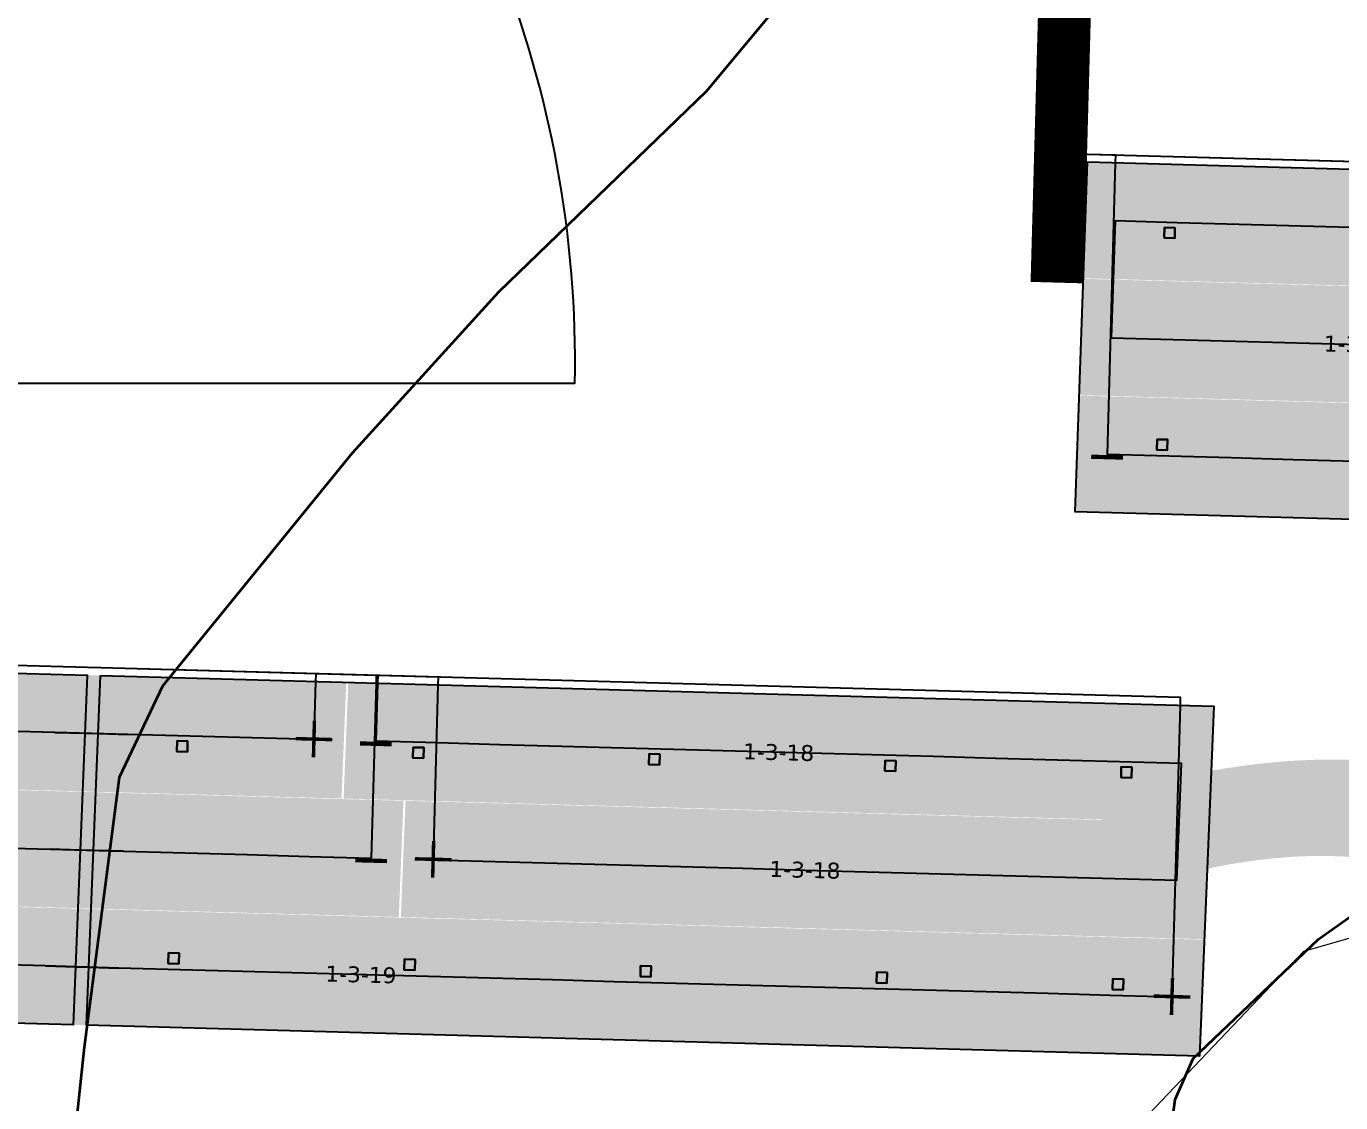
# Model space of a CAD drawing. Header units: metres. Extents: x 1477905 to 1478744, y 4202276 to 4202610.
# Drawn here: x 1478054.35 to 1478079.2, y 4202380.25 to 4202400.6 of the extents above; entities that cross this region are included whole.
import ezdxf

# ---------------------------------------------------------------- set-up
doc = ezdxf.new("R2010")
doc.units = ezdxf.units.M
doc.layers.add('Nouveau Terrain - CN - Courbes', color=22, linetype='Continuous', lineweight=0)
for name, color, linetype in [('PVcase DC Extensions', 170, 'Continuous'), ('PVcase Device Coloring', 7, 'Continuous'), ('PVcase Polarity Symbols', 7, 'Continuous'), ('PVcase Poles', 7, 'Continuous'), ('PVcase PV Modules (full frames)', 142, 'Continuous'), ('PVcase PV Modules (optimised)', 142, 'Continuous'), ('PVcase String Cables', 150, 'Continuous'), ('PVcase Stringing Numbers', 7, 'Continuous'), ('PVcase Strings', 92, 'Continuous'), ('PVcase Trenches', 7, 'Continuous'), ('PVCasePVAreaInfoNumbers', 1, 'Continuous')]:
    doc.layers.add(name, color=color, linetype=linetype)
doc.layers.add('PVcase Offsets', color=240, linetype='Continuous', plot=False)
doc.styles.get("Standard").update_dxf_attribs({"font": 'verdana.ttf'})
doc.styles.add('UBS-Style de texte', font='verdana.ttf')

# ---------------------------------------------------------------- blocks, each defined once
blk = doc.blocks.new('3P18@15DEG F FX ID2 PVBlock')
at = {"layer": 'PVcase PV Modules (optimised)', "color": 0}
blk.add_polyline3d([(0, 0, 1.773945735132677), (21.06698842950539, -0.5810537936249747, 1.773945735132684), (20.88445742833418, -7.198992669318526, 7.019385073192552e-15), (-0.182531001171211, -6.617938875693552, 0)], close=True, dxfattribs=at)

msp = doc.modelspace()

# ---------------------------------------------------------------- hatches: boundary and pattern name
at = {"layer": 'PVcase Device Coloring', "true_color": 0x1eec00, "transparency": 33554582}
for points in [[(1478074.40719804, 4202398.035728073), (1478074.330587346, 4202395.836625276), (1478095.389864826, 4202395.25578416), (1478095.46647552, 4202397.454886957)], [(1478074.330251039, 4202395.82697162), (1478074.253640345, 4202393.627868824), (1478084.763793633, 4202393.337985699), (1478084.840404326, 4202395.537088496)], [(1478074.253304038, 4202393.618215168), (1478074.176693344, 4202391.419112371), (1478095.235970824, 4202390.838271256), (1478095.312581518, 4202393.037374052)], [(1478044.998764438, 4202388.622461096), (1478044.910192916, 4202386.423688195), (1478060.309372392, 4202385.998959634), (1478060.397943914, 4202388.197732535)], [(1478060.436885365, 4202388.196658482), (1478060.348313842, 4202385.99788558), (1478076.706718472, 4202385.546700396), (1478076.795289995, 4202387.745473297)], [(1478044.910123368, 4202386.414027181), (1478044.821551846, 4202384.215254279), (1478061.391651062, 4202383.758230292), (1478061.480222585, 4202385.957003194)], [(1478061.519164035, 4202385.955929141), (1478061.430592512, 4202383.757156239), (1478076.617758137, 4202383.338275285), (1478076.706329659, 4202385.537048187)], [(1478044.821482298, 4202384.205593265), (1478044.732910775, 4202382.006820363), (1478076.528797802, 4202381.129850176), (1478076.617369324, 4202383.328623078)]]:
    msp.add_hatch(color=3, dxfattribs=at).paths.add_polyline_path(points, flags=0)

# ---------------------------------------------------------------- linework, layer by layer
at = {"layer": 'Nouveau Terrain - CN - Courbes', "linetype": 'Continuous', "lineweight": 35}
for points in [[(1478053.090249221, 4202359.115117491, 81), (1478055.453788183, 4202381.2985303, 81), (1478056.113985512, 4202386.402569309, 81), (1478056.929462255, 4202388.131394139, 81), (1478060.515805505, 4202392.535457429, 81), (1478063.285679355, 4202395.583507357, 81), (1478067.215775967, 4202399.379598911, 81), (1478069.47681863, 4202402.10747946, 81), (1478070.730212146, 4202404.508244836, 81), (1478074.968365259, 4202415.121525658, 81), (1478077.534070068, 4202421.080450268, 81), (1478077.978338866, 4202422.56100286, 81), (1478078.824367723, 4202423.516406053, 81), (1478080.207088451, 4202423.977067111, 81)], [(1478072.759575653, 4202356.321380529, 80), (1478076.064746674, 4202380.308168492, 80), (1478076.405515939, 4202381.08313229, 80), (1478078.777487267, 4202383.337781845, 80), (1478083.669936653, 4202386.807678134, 80), (1478092.185811322, 4202392.114146891, 80), (1478097.056711035, 4202395.89032151, 80), (1478101.833551804, 4202400.381834346, 80), (1478104.129378942, 4202401.867545026, 80), (1478105.497170274, 4202402.403294289, 80), (1478106.725452952, 4202402.549279671, 80), (1478107.304717128, 4202402.524831392, 80), (1478108.323736828, 4202402.086170956, 80), (1478109.203247873, 4202401.257746642, 80), (1478113.089955006, 4202394.656081598, 80), (1478114.871404841, 4202391.113305584, 80)]]:
    msp.add_polyline3d(points, dxfattribs=at)
at = {"layer": 'PVcase DC Extensions'}
for points in [[(1478054.890777948, 4202387.249019129, 83.51971429459137), (1478055.456941133, 4202387.233403642, 83.49317367699834), (1478055.707643581, 4202387.226488956, 83.47881296719376), (1478056.273792358, 4202387.210873867, 83.4519665428872)], [(1478056.184832023, 4202385.002448757, 82.86045272750029), (1478055.618683245, 4202385.018063847, 82.88729915205778), (1478055.368300063, 4202385.024969727, 82.9016448089159), (1478054.802136878, 4202385.040585213, 82.92818542638287)], [(1478054.713495807, 4202382.832151297, 82.33665655814377), (1478055.279658993, 4202382.81653581, 82.31011594034251), (1478055.52972291, 4202382.809638736, 82.29578533640888), (1478056.095871688, 4202382.794023648, 82.26893891235473)]]:
    msp.add_polyline3d(points, dxfattribs=at)
at = {"layer": 'PVcase Offsets'}
msp.add_lwpolyline([(1478023.138419937, 4202393.853370821), (1478064.721241014, 4202393.853370821, 0.4195997681527879), (1478044.102482929, 4202414.85409357, 0.4244400000371495)], format="xyb", close=True, dxfattribs=at)
at = {"layer": 'PVcase Offsets', "lineweight": 0}
msp.add_lwpolyline([(1478068.124591586, 4202372.194363791), (1478078.497484493, 4202383.11104092), (1478087.229490812, 4202385.621294711), (1478091.002859325, 4202386.9718127), (1478096.699566307, 4202392.11494523), (1478104.139780224, 4202396.00784885), (1478111.564858528, 4202395.29756908), (1478119.368391205, 4202388.48499619)], dxfattribs=at)
at = {"layer": 'PVcase Poles'}
for points in [[(1478075.858162446, 4202396.599177781, 79.60783347873159), (1478075.863676598, 4202396.799101753, 79.60783347873159), (1478075.863676598, 4202396.799101753, 82.88182089935084), (1478075.858162446, 4202396.599177781, 82.8282114384886), (1478075.858162446, 4202396.599177781, 79.60783347873159), (1478076.058086416, 4202396.593663629, 79.60783347873159), (1478076.058086416, 4202396.593663629, 82.82279870125231), (1478075.858162446, 4202396.599177781, 82.8282114384886), (1478076.058086416, 4202396.593663629, 82.82279870125231), (1478076.063600569, 4202396.793587601, 82.87640816211456), (1478076.063600569, 4202396.793587601, 79.60783347873159), (1478076.058086416, 4202396.593663629, 79.60783347873159), (1478076.063600569, 4202396.793587601, 79.60783347873159), (1478075.863676598, 4202396.799101753, 79.60783347873159), (1478076.063600569, 4202396.793587601, 79.60783347873159), (1478076.063600569, 4202396.793587601, 82.87640816211456), (1478075.863676598, 4202396.799101753, 82.88182089935084)], [(1478075.718511282, 4202392.59050419, 79.46255977381607), (1478075.724025434, 4202392.790428162, 79.46255977381607), (1478075.724025434, 4202392.790428162, 81.80747006680606), (1478075.718511282, 4202392.59050419, 81.75386060594381), (1478075.718511282, 4202392.59050419, 79.46255977381607), (1478075.918435253, 4202392.584990038, 79.46255977381607), (1478075.918435253, 4202392.584990038, 81.74844786870753), (1478075.718511282, 4202392.59050419, 81.75386060594381), (1478075.918435253, 4202392.584990038, 81.74844786870753), (1478075.923949405, 4202392.784914009, 81.80205732956978), (1478075.923949405, 4202392.784914009, 79.46255977381607), (1478075.918435253, 4202392.584990038, 79.46255977381607), (1478075.923949405, 4202392.784914009, 79.46255977381607), (1478075.724025434, 4202392.790428162, 79.46255977381607), (1478075.923949405, 4202392.784914009, 79.46255977381607), (1478075.923949405, 4202392.784914009, 81.80205732956978), (1478075.724025434, 4202392.790428162, 81.80747006680606)], [(1478057.194640551, 4202386.889552748, 79.95479975872783), (1478057.200154703, 4202387.089476719, 79.95479975872783), (1478057.200154703, 4202387.089476719, 83.38221258539156), (1478057.194640551, 4202386.889552748, 83.32856257528526), (1478057.194640551, 4202386.889552748, 79.95479975872783), (1478057.394564522, 4202386.884038595, 79.95479975872783), (1478057.394564522, 4202386.884038595, 83.3190823044159), (1478057.194640551, 4202386.889552748, 83.32856257528526), (1478057.394564522, 4202386.884038595, 83.3190823044159), (1478057.400078674, 4202387.083962567, 83.37273231452221), (1478057.400078674, 4202387.083962567, 79.95479975872783), (1478057.394564522, 4202386.884038595, 79.95479975872783), (1478057.400078674, 4202387.083962567, 79.95479975872783), (1478057.200154703, 4202387.089476719, 79.95479975872783), (1478057.400078674, 4202387.083962567, 79.95479975872783), (1478057.400078674, 4202387.083962567, 83.37273231452221), (1478057.200154703, 4202387.089476719, 83.38221258539156)], [(1478061.656931358, 4202386.766477208, 79.75078987248622), (1478061.662445511, 4202386.966401179, 79.75078987248622), (1478061.662445511, 4202386.966401179, 83.17061351989848), (1478061.656931358, 4202386.766477208, 83.11696350979219), (1478061.656931358, 4202386.766477208, 79.75078987248622), (1478061.856855329, 4202386.760963055, 79.75078987248622), (1478061.856855329, 4202386.760963055, 83.10748323892282), (1478061.656931358, 4202386.766477208, 83.11696350979219), (1478061.856855329, 4202386.760963055, 83.10748323892282), (1478061.862369481, 4202386.960887027, 83.16113324902912), (1478061.862369481, 4202386.960887027, 79.75078987248622), (1478061.856855329, 4202386.760963055, 79.75078987248622), (1478061.862369481, 4202386.960887027, 79.75078987248622), (1478061.662445511, 4202386.966401179, 79.75078987248622), (1478061.862369481, 4202386.960887027, 79.75078987248622), (1478061.862369481, 4202386.960887027, 83.16113324902912), (1478061.662445511, 4202386.966401179, 83.17061351989848)], [(1478066.119222165, 4202386.643401666, 79.58007620666379), (1478066.124736317, 4202386.843325637, 79.58007620666379), (1478066.124736317, 4202386.843325637, 82.95901445391281), (1478066.119222165, 4202386.643401666, 82.90536444380652), (1478066.119222165, 4202386.643401666, 79.58007620666379), (1478066.319146136, 4202386.637887513, 79.58007620666379), (1478066.319146136, 4202386.637887513, 82.89588417293716), (1478066.119222165, 4202386.643401666, 82.90536444380652), (1478066.319146136, 4202386.637887513, 82.89588417293716), (1478066.324660288, 4202386.837811485, 82.94953418304345), (1478066.324660288, 4202386.837811485, 79.58007620666379), (1478066.319146136, 4202386.637887513, 79.58007620666379), (1478066.324660288, 4202386.837811485, 79.58007620666379), (1478066.124736317, 4202386.843325637, 79.58007620666379), (1478066.324660288, 4202386.837811485, 79.58007620666379), (1478066.324660288, 4202386.837811485, 82.94953418304345), (1478066.124736317, 4202386.843325637, 82.95901445391281)], [(1478070.581512972, 4202386.520326125, 79.40936254087416), (1478070.587027124, 4202386.720250096, 79.40936254087416), (1478070.587027124, 4202386.720250096, 82.7474153881781), (1478070.581512972, 4202386.520326125, 82.6937653780718), (1478070.581512972, 4202386.520326125, 79.40936254087416), (1478070.781436943, 4202386.514811972, 79.40936254087416), (1478070.781436943, 4202386.514811972, 82.68428510720246), (1478070.581512972, 4202386.520326125, 82.6937653780718), (1478070.781436943, 4202386.514811972, 82.68428510720246), (1478070.786951095, 4202386.714735944, 82.73793511730875), (1478070.786951095, 4202386.714735944, 79.40936254087416), (1478070.781436943, 4202386.514811972, 79.40936254087416), (1478070.786951095, 4202386.714735944, 79.40936254087416), (1478070.587027124, 4202386.720250096, 79.40936254087416), (1478070.786951095, 4202386.714735944, 79.40936254087416), (1478070.786951095, 4202386.714735944, 82.73793511730875), (1478070.587027124, 4202386.720250096, 82.7474153881781)], [(1478075.043803779, 4202386.397250583, 79.24520854697343), (1478075.049317932, 4202386.597174555, 79.24520854697343), (1478075.049317932, 4202386.597174555, 82.53581632243407), (1478075.043803779, 4202386.397250583, 82.48216631232778), (1478075.043803779, 4202386.397250583, 79.24520854697343), (1478075.24372775, 4202386.391736431, 79.24520854697343), (1478075.24372775, 4202386.391736431, 82.47268604145842), (1478075.043803779, 4202386.397250583, 82.48216631232778), (1478075.24372775, 4202386.391736431, 82.47268604145842), (1478075.249241902, 4202386.591660403, 82.52633605156473), (1478075.249241902, 4202386.591660403, 79.24520854697343), (1478075.24372775, 4202386.391736431, 79.24520854697343), (1478075.249241902, 4202386.591660403, 79.24520854697343), (1478075.049317932, 4202386.597174555, 79.24520854697343), (1478075.249241902, 4202386.591660403, 79.24520854697343), (1478075.249241902, 4202386.591660403, 82.52633605156473), (1478075.049317932, 4202386.597174555, 82.53581632243407)], [(1478057.033186378, 4202382.881480511, 79.92986359862311), (1478057.03870053, 4202383.081404483, 79.92986359862311), (1478057.03870053, 4202383.081404483, 82.30867375901359), (1478057.033186378, 4202382.881480511, 82.25502374890729), (1478057.033186378, 4202382.881480511, 79.92986359862311), (1478057.233110349, 4202382.875966359, 79.92986359862311), (1478057.233110349, 4202382.875966359, 82.24554347803794), (1478057.033186378, 4202382.881480511, 82.25502374890729), (1478057.233110349, 4202382.875966359, 82.24554347803794), (1478057.238624501, 4202383.075890331, 82.29919348814424), (1478057.238624501, 4202383.075890331, 79.92986359862311), (1478057.233110349, 4202382.875966359, 79.92986359862311), (1478057.238624501, 4202383.075890331, 79.92986359862311), (1478057.03870053, 4202383.081404483, 79.92986359862311), (1478057.238624501, 4202383.075890331, 79.92986359862311), (1478057.238624501, 4202383.075890331, 82.29919348814424), (1478057.03870053, 4202383.081404483, 82.30867375901359)], [(1478061.495477185, 4202382.75840497, 79.71383120074069), (1478061.500991337, 4202382.958328942, 79.71383120074069), (1478061.500991337, 4202382.958328942, 82.09707469327887), (1478061.495477185, 4202382.75840497, 82.04342468317257), (1478061.495477185, 4202382.75840497, 79.71383120074069), (1478061.695401156, 4202382.752890818, 79.71383120074069), (1478061.695401156, 4202382.752890818, 82.03394441230323), (1478061.495477185, 4202382.75840497, 82.04342468317257), (1478061.695401156, 4202382.752890818, 82.03394441230323), (1478061.700915308, 4202382.952814789, 82.08759442240952), (1478061.700915308, 4202382.952814789, 79.71383120074069), (1478061.695401156, 4202382.752890818, 79.71383120074069), (1478061.700915308, 4202382.952814789, 79.71383120074069), (1478061.500991337, 4202382.958328942, 79.71383120074069), (1478061.700915308, 4202382.952814789, 79.71383120074069), (1478061.700915308, 4202382.952814789, 82.08759442240952), (1478061.500991337, 4202382.958328942, 82.09707469327887)], [(1478065.957767992, 4202382.635329428, 79.4971146344917), (1478065.963282144, 4202382.8352534, 79.4971146344917), (1478065.963282144, 4202382.8352534, 81.88547562729322), (1478065.957767992, 4202382.635329428, 81.83182561718692), (1478065.957767992, 4202382.635329428, 79.4971146344917), (1478066.157691963, 4202382.629815276, 79.4971146344917), (1478066.157691963, 4202382.629815276, 81.82234534631756), (1478065.957767992, 4202382.635329428, 81.83182561718692), (1478066.157691963, 4202382.629815276, 81.82234534631756), (1478066.163206115, 4202382.829739247, 81.87599535642386), (1478066.163206115, 4202382.829739247, 79.4971146344917), (1478066.157691963, 4202382.629815276, 79.4971146344917), (1478066.163206115, 4202382.829739247, 79.4971146344917), (1478065.963282144, 4202382.8352534, 79.4971146344917), (1478066.163206115, 4202382.829739247, 79.4971146344917), (1478066.163206115, 4202382.829739247, 81.87599535642386), (1478065.963282144, 4202382.8352534, 81.88547562729322)], [(1478070.420058799, 4202382.512253888, 79.2878607233372), (1478070.425572951, 4202382.71217786, 79.2878607233372), (1478070.425572951, 4202382.71217786, 81.67387656180014), (1478070.420058799, 4202382.512253888, 81.62022655169383), (1478070.420058799, 4202382.512253888, 79.2878607233372), (1478070.61998277, 4202382.506739736, 79.2878607233372), (1478070.61998277, 4202382.506739736, 81.61074628082449), (1478070.420058799, 4202382.512253888, 81.62022655169383), (1478070.61998277, 4202382.506739736, 81.61074628082449), (1478070.625496922, 4202382.706663707, 81.66439629093078), (1478070.625496922, 4202382.706663707, 79.2878607233372), (1478070.61998277, 4202382.506739736, 79.2878607233372), (1478070.625496922, 4202382.706663707, 79.2878607233372), (1478070.425572951, 4202382.71217786, 79.2878607233372), (1478070.625496922, 4202382.706663707, 79.2878607233372), (1478070.625496922, 4202382.706663707, 81.66439629093078), (1478070.425572951, 4202382.71217786, 81.67387656180014)], [(1478074.882349606, 4202382.389178346, 79.10353782524508), (1478074.887863758, 4202382.589102318, 79.10353782524508), (1478074.887863758, 4202382.589102318, 81.46227749580515), (1478074.882349606, 4202382.389178346, 81.40862748569886), (1478074.882349606, 4202382.389178346, 79.10353782524508), (1478075.082273577, 4202382.383664194, 79.10353782524508), (1478075.082273577, 4202382.383664194, 81.39914721482951), (1478074.882349606, 4202382.389178346, 81.40862748569886), (1478075.082273577, 4202382.383664194, 81.39914721482951), (1478075.087787729, 4202382.583588165, 81.45279722493581), (1478075.087787729, 4202382.583588165, 79.10353782524508), (1478075.082273577, 4202382.383664194, 79.10353782524508), (1478075.087787729, 4202382.583588165, 79.10353782524508), (1478074.887863758, 4202382.589102318, 79.10353782524508), (1478075.087787729, 4202382.583588165, 79.10353782524508), (1478075.087787729, 4202382.583588165, 81.45279722493581), (1478074.887863758, 4202382.589102318, 81.46227749580515)]]:
    msp.add_polyline3d(points, dxfattribs=at)
at = {"layer": 'PVcase String Cables'}
for points in [[(1478037.195410902, 4202430.307583422, 84.62681235578178), (1478057.834999726, 4202429.738317852, 84.26303790116744), (1478058.096186516, 4202429.731113994, 84.2564141065225), (1478070.096960653, 4202429.400117694, 83.97016616530817), (1478070.096960653, 4202429.400117694, 80.4591301832442), (1478070.528354133, 4202426.650452793, 80.40358576166554), (1478070.959747614, 4202423.90078789, 80.37055921719893), (1478071.391141094, 4202421.151122988, 80.33242605580925), (1478071.822534574, 4202418.401458086, 80.29584630952006), (1478072.253928054, 4202415.651793184, 80.26132880122138), (1478072.685321535, 4202412.902128281, 80.22867790278737), (1478073.116715015, 4202410.152463379, 80.19528124522776), (1478073.548108495, 4202407.402798477, 80.13847567918903), (1478073.979501975, 4202404.653133575, 80.07009077437365), (1478073.979501975, 4202404.653133575, 82.60559552405475), (1478073.899846944, 4202401.765119384, 81.8310727014164), (1478073.899846944, 4202401.765119384, 80.01521419592589), (1478073.850716047, 4202399.983804024, 79.97141274884659), (1478073.801585149, 4202398.202488664, 79.92580659052747), (1478074.412420597, 4202398.185641061, 79.90885276505725), (1478074.412420597, 4202398.185641061, 83.24273089673724), (1478094.896061847, 4202397.620676719, 82.68815724178684), (1478094.891926232, 4202397.470733742, 82.68812781392786), (1478094.86159317, 4202396.370962459, 82.39322498112365)], [(1478037.195410902, 4202430.307583422, 84.62681235578178), (1478057.834999726, 4202429.738317852, 84.26303790116744), (1478058.096186516, 4202429.731113994, 84.2564141065225), (1478070.096960653, 4202429.400117694, 83.97016616530817), (1478070.096960653, 4202429.400117694, 80.4591301832442), (1478070.528354133, 4202426.650452793, 80.40358576166554), (1478070.959747614, 4202423.90078789, 80.37055921719893), (1478071.391141094, 4202421.151122988, 80.33242605580925), (1478071.822534574, 4202418.401458086, 80.29584630952006), (1478072.253928054, 4202415.651793184, 80.26132880122138), (1478072.685321535, 4202412.902128281, 80.22867790278737), (1478073.116715015, 4202410.152463379, 80.19528124522776), (1478073.548108495, 4202407.402798477, 80.13847567918903), (1478073.979501975, 4202404.653133575, 80.07009077437365), (1478073.979501975, 4202404.653133575, 82.60559552405475), (1478073.899846944, 4202401.765119384, 81.8310727014164), (1478073.899846944, 4202401.765119384, 80.01521419592589), (1478073.850716047, 4202399.983804024, 79.97141274884659), (1478073.801585149, 4202398.202488664, 79.92580659053348), (1478074.412420597, 4202398.185641062, 79.90885276507753), (1478074.412420597, 4202398.185641062, 83.24273089673812), (1478084.330923091, 4202397.912076407, 82.97419757725127), (1478084.326787477, 4202397.762133435, 82.97416814939666), (1478084.235521977, 4202394.453163997, 82.08687051269911)], [(1478037.195410902, 4202430.307583422, 84.62681235578178), (1478057.834999726, 4202429.738317852, 84.26303790116744), (1478058.096186516, 4202429.731113994, 84.2564141065225), (1478070.096960653, 4202429.400117694, 83.97016616530817), (1478070.096960653, 4202429.400117694, 80.4591301832442), (1478070.528354133, 4202426.650452793, 80.40358576166554), (1478070.959747614, 4202423.90078789, 80.37055921719893), (1478071.391141094, 4202421.151122988, 80.33242605580925), (1478071.822534574, 4202418.401458086, 80.29584630952006), (1478072.253928054, 4202415.651793184, 80.26132880122138), (1478072.685321535, 4202412.902128281, 80.22867790278737), (1478073.116715015, 4202410.152463379, 80.19528124522776), (1478073.548108495, 4202407.402798477, 80.13847567918903), (1478073.979501975, 4202404.653133575, 80.07009077437365), (1478073.979501975, 4202404.653133575, 82.60559552405475), (1478073.899846944, 4202401.765119384, 81.8310727014164), (1478073.899846944, 4202401.765119384, 80.01521419592589), (1478073.850716047, 4202399.983804024, 79.97141274884659), (1478073.801585149, 4202398.202488664, 79.92580659052747), (1478074.412420597, 4202398.185641062, 79.90885276507753), (1478074.412420597, 4202398.185641062, 83.24273089673812), (1478085.503048002, 4202397.879747742, 82.94246349307686), (1478085.498912388, 4202397.729804769, 82.9424340652214), (1478085.407646887, 4202394.420835331, 82.05513642840536)], [(1478037.195410902, 4202430.307583422, 84.62681235578178), (1478057.834999726, 4202429.738317852, 84.26303790116744), (1478058.096186516, 4202429.731113994, 84.2564141065225), (1478070.096960653, 4202429.400117694, 83.97016616530817), (1478070.096960653, 4202429.400117694, 80.4591301832442), (1478070.528354133, 4202426.650452793, 80.40358576166554), (1478070.959747614, 4202423.90078789, 80.37055921719893), (1478071.391141094, 4202421.151122988, 80.33242605580925), (1478071.822534574, 4202418.401458086, 80.29584630952006), (1478072.253928054, 4202415.651793184, 80.26132880122138), (1478072.685321535, 4202412.902128281, 80.22867790278737), (1478073.116715015, 4202410.152463379, 80.19528124522776), (1478073.548108495, 4202407.402798477, 80.13847567918903), (1478073.979501975, 4202404.653133575, 80.07009077437365), (1478073.979501975, 4202404.653133575, 82.60559552405475), (1478073.899846945, 4202401.765119384, 81.83107270140904), (1478073.899846945, 4202401.765119384, 80.01521419591616), (1478073.850716047, 4202399.983804024, 79.97141274883688), (1478073.80158515, 4202398.202488664, 79.92580659052147), (1478074.412420597, 4202398.185641061, 79.90885276505725), (1478074.412420597, 4202398.185641061, 83.24273089673724), (1478074.937909247, 4202398.171147429, 83.22850382852798), (1478074.933773633, 4202398.021204461, 83.2284744006706), (1478074.781575694, 4202392.50303687, 81.7487819600993)], [(1478013.113693978, 4202389.651948107, 85.31246195633274), (1478034.174015781, 4202389.071078188, 84.782310395174), (1478034.46318805, 4202389.063102457, 84.77414192529872), (1478055.507084217, 4202388.482685576, 83.78764543479475), (1478055.757967269, 4202388.475765909, 83.77327723067273), (1478059.821978052, 4202388.363675428, 83.58056435695502), (1478059.817842438, 4202388.213732456, 83.58047415045453), (1478059.787509375, 4202387.113961173, 83.285348258639)], [(1478013.113693978, 4202389.651948107, 85.31246195633274), (1478034.174015781, 4202389.071078188, 84.782310395174), (1478034.46318805, 4202389.063102457, 84.77414192529872), (1478055.507084217, 4202388.482685577, 83.7876454347965), (1478055.757967269, 4202388.475765909, 83.77327723067273), (1478060.96518916, 4202388.332144241, 83.52635399440028), (1478060.961053546, 4202388.182201269, 83.5262637878998), (1478060.869788046, 4202384.873231832, 82.6382950151624)], [(1478013.113693978, 4202389.651948107, 85.31246195633274), (1478034.174015781, 4202389.071078189, 84.7823103951748), (1478034.46318805, 4202389.063102457, 84.77414192529872), (1478055.507084217, 4202388.482685578, 83.78764543479825), (1478055.757967269, 4202388.475765911, 83.77327723067629), (1478062.136428166, 4202388.299840011, 83.47081456631237), (1478062.132292552, 4202388.149897038, 83.4707243598101), (1478062.041027051, 4202384.840927601, 82.58275558708374)], [(1478013.113693978, 4202389.651948106, 85.31246195633193), (1478034.174015781, 4202389.071078188, 84.782310395174), (1478034.46318805, 4202389.063102456, 84.77414192529696), (1478055.507084217, 4202388.482685576, 83.78764543479475), (1478055.757967269, 4202388.475765909, 83.77327723067273), (1478060.993217057, 4202388.331371197, 83.52502492887638), (1478060.989081443, 4202388.181428225, 83.52493472237589), (1478060.958748381, 4202387.081656942, 83.22980883054932)], [(1478013.113693978, 4202389.651948106, 85.31246195633112), (1478034.174015782, 4202389.071078189, 84.78231039516895), (1478034.46318805, 4202389.063102458, 84.77414192530047), (1478055.507084217, 4202388.482685581, 83.78764543480351), (1478055.757967269, 4202388.475765914, 83.77327723068161), (1478076.163268338, 4202387.912962285, 82.80567049483327), (1478076.159132723, 4202387.763019307, 82.80558028833137), (1478076.006934785, 4202382.244851716, 81.3247686349245)]]:
    msp.add_polyline3d(points, dxfattribs=at)
at = {"layer": 'PVcase Strings'}
for points in [[(1478079.623969337, 4202396.791235112), (1478078.451844426, 4202396.823563778), (1478077.279719516, 4202396.855892443), (1478076.107594606, 4202396.888221109), (1478074.935469695, 4202396.920549775), (1478074.858522695, 4202394.711793322), (1478076.030647605, 4202394.679464657), (1478077.202772515, 4202394.647135991), (1478078.374897425, 4202394.614807325), (1478079.547022336, 4202394.582478659)], [(1478079.470075335, 4202392.373722207), (1478078.297950425, 4202392.406050873), (1478077.125825515, 4202392.438379538), (1478075.953700604, 4202392.470708204), (1478074.781575694, 4202392.50303687)], [(1478059.787509375, 4202387.113961173), (1478058.61627037, 4202387.146265405), (1478057.445031364, 4202387.178569636), (1478056.273792358, 4202387.210873867), (1478054.890777948, 4202387.249019129), (1478053.719509136, 4202387.281324183)], [(1478062.041027051, 4202384.840927601), (1478063.212266057, 4202384.80862337), (1478064.383505063, 4202384.776319138), (1478065.554744069, 4202384.744014907), (1478066.725983074, 4202384.711710676), (1478067.89722208, 4202384.679406445), (1478069.068461086, 4202384.647102213), (1478070.239700092, 4202384.614797981), (1478071.410939097, 4202384.58249375), (1478072.582178103, 4202384.550189519), (1478073.753417109, 4202384.517885287), (1478074.924656115, 4202384.485581056), (1478076.09589512, 4202384.453276825), (1478076.184855456, 4202386.661701935), (1478075.01361645, 4202386.694006166), (1478073.842377444, 4202386.726310397), (1478072.671138439, 4202386.75861463), (1478071.499899433, 4202386.790918861), (1478070.328660427, 4202386.823223092), (1478069.157421421, 4202386.855527323), (1478067.986182416, 4202386.887831555), (1478066.81494341, 4202386.920135786), (1478065.643704404, 4202386.952440017), (1478064.472465398, 4202386.984744248), (1478063.301226393, 4202387.01704848), (1478062.129987387, 4202387.049352711), (1478060.958748381, 4202387.081656942)], [(1478053.630868066, 4202385.072890267), (1478054.802136878, 4202385.040585213), (1478056.184832023, 4202385.002448757), (1478057.356071028, 4202384.970144526), (1478058.527310034, 4202384.937840295), (1478059.69854904, 4202384.905536063), (1478060.869788046, 4202384.873231832)], [(1478076.006934785, 4202382.244851716), (1478074.83569578, 4202382.277155947), (1478073.664456774, 4202382.309460178), (1478072.493217768, 4202382.34176441), (1478071.321978762, 4202382.374068641), (1478070.150739757, 4202382.406372872), (1478068.979500751, 4202382.438677103), (1478067.808261745, 4202382.470981335), (1478066.637022739, 4202382.503285566), (1478065.465783734, 4202382.535589797), (1478064.294544728, 4202382.567894028), (1478063.123305722, 4202382.600198261), (1478061.952066716, 4202382.632502492), (1478060.780827711, 4202382.664806723), (1478059.609588705, 4202382.697110954), (1478058.438349699, 4202382.729415186), (1478057.267110693, 4202382.761719417), (1478056.095871688, 4202382.794023648), (1478054.713495807, 4202382.832151297), (1478053.542226996, 4202382.864456351)]]:
    msp.add_lwpolyline(points, dxfattribs=at)
at = {"layer": 'PVcase Trenches', "color": 1, "const_width": 1}
msp.add_lwpolyline([(1478073.834109053, 4202395.754661437), (1478074.079717211, 4202404.659558468), (1478070.066065182, 4202430.242230949)], dxfattribs=at)

# ---------------------------------------------------------------- block references
at = {"layer": 'PVcase PV Modules (full frames)', "extrusion": (0.02704349581927321, -0.0007458933150911104, 0.9996339795030158), "rotation": 271.5798884593579}
msp.add_blockref('3P18@15DEG F FX ID2 PVBlock', (4241552.148821917, -1361148.567049252, 36919.19676604921), dxfattribs=at)
at = {"layer": 'PVcase PV Modules (full frames)', "extrusion": (0.04679105471465084, -0.001290555597950739, 0.9989038650765845), "rotation": 271.5798884593579}
msp.add_blockref('3P18@15DEG F FX ID2 PVBlock', (4241541.928320452, -1360113.05134099, 63818.28189124612), dxfattribs=at)
at = {"layer": 'PVcase PV Modules (full frames)', "extrusion": (0.04733019182420514, -0.001305425671280811, 0.9988784454605579), "rotation": 271.5798884593579}
msp.add_blockref('3P18@15DEG F FX ID2 PVBlock', (4241541.92832045, -1360099.720379918, 64552.66203959315), dxfattribs=at)

# ---------------------------------------------------------------- texts
at = {"layer": 'PVcase Polarity Symbols', "color": 7, "char_height": 0.7000000000000001, "attachment_point": 5, "rotation": 358.42011154064215}
for insert in [(1478074.781575694, 4202392.50303687), (1478060.958748381, 4202387.081656942), (1478060.869788046, 4202384.873231832)]:
    msp.add_mtext('−', dxfattribs=dict(at, insert=insert))
at = {"layer": 'PVcase Polarity Symbols', "color": 1, "char_height": 0.7000000000000001, "attachment_point": 5, "rotation": 358.42011154064215}
for insert in [(1478059.787509375, 4202387.113961173), (1478062.041027051, 4202384.840927601), (1478076.006934785, 4202382.244851716)]:
    msp.add_mtext('＋', dxfattribs=dict(at, insert=insert))
at = {"layer": 'PVcase Stringing Numbers', "color": 18, "true_color": 0x000000, "char_height": 0.3, "attachment_point": 5, "rotation": 358.42011154064215, "style": 'UBS-Style de texte', "bg_fill": 1, "box_fill_scale": 1.5, "bg_fill_color": 7, "bg_fill_true_color": 16777215, "bg_fill_transparency": 0}
for s, insert in [('1-3-12', (1478079.547022336, 4202394.582478659)), ('1-3-18', (1478068.571801919, 4202386.871679438)), ('1-3-18', (1478069.068461086, 4202384.647102213)), ('1-3-19', (1478060.67514005, 4202382.66772172))]:
    msp.add_mtext(s, dxfattribs=dict(at, insert=insert))
at = {"layer": 'PVCasePVAreaInfoNumbers', "transparency": 33554557, "insert": (1478079.508644167, 4202378.290939844), "char_height": 16, "attachment_point": 5, "style": 'UBS-Style de texte'}
msp.add_mtext('3', dxfattribs=at)

doc.saveas('drawing.dxf')
